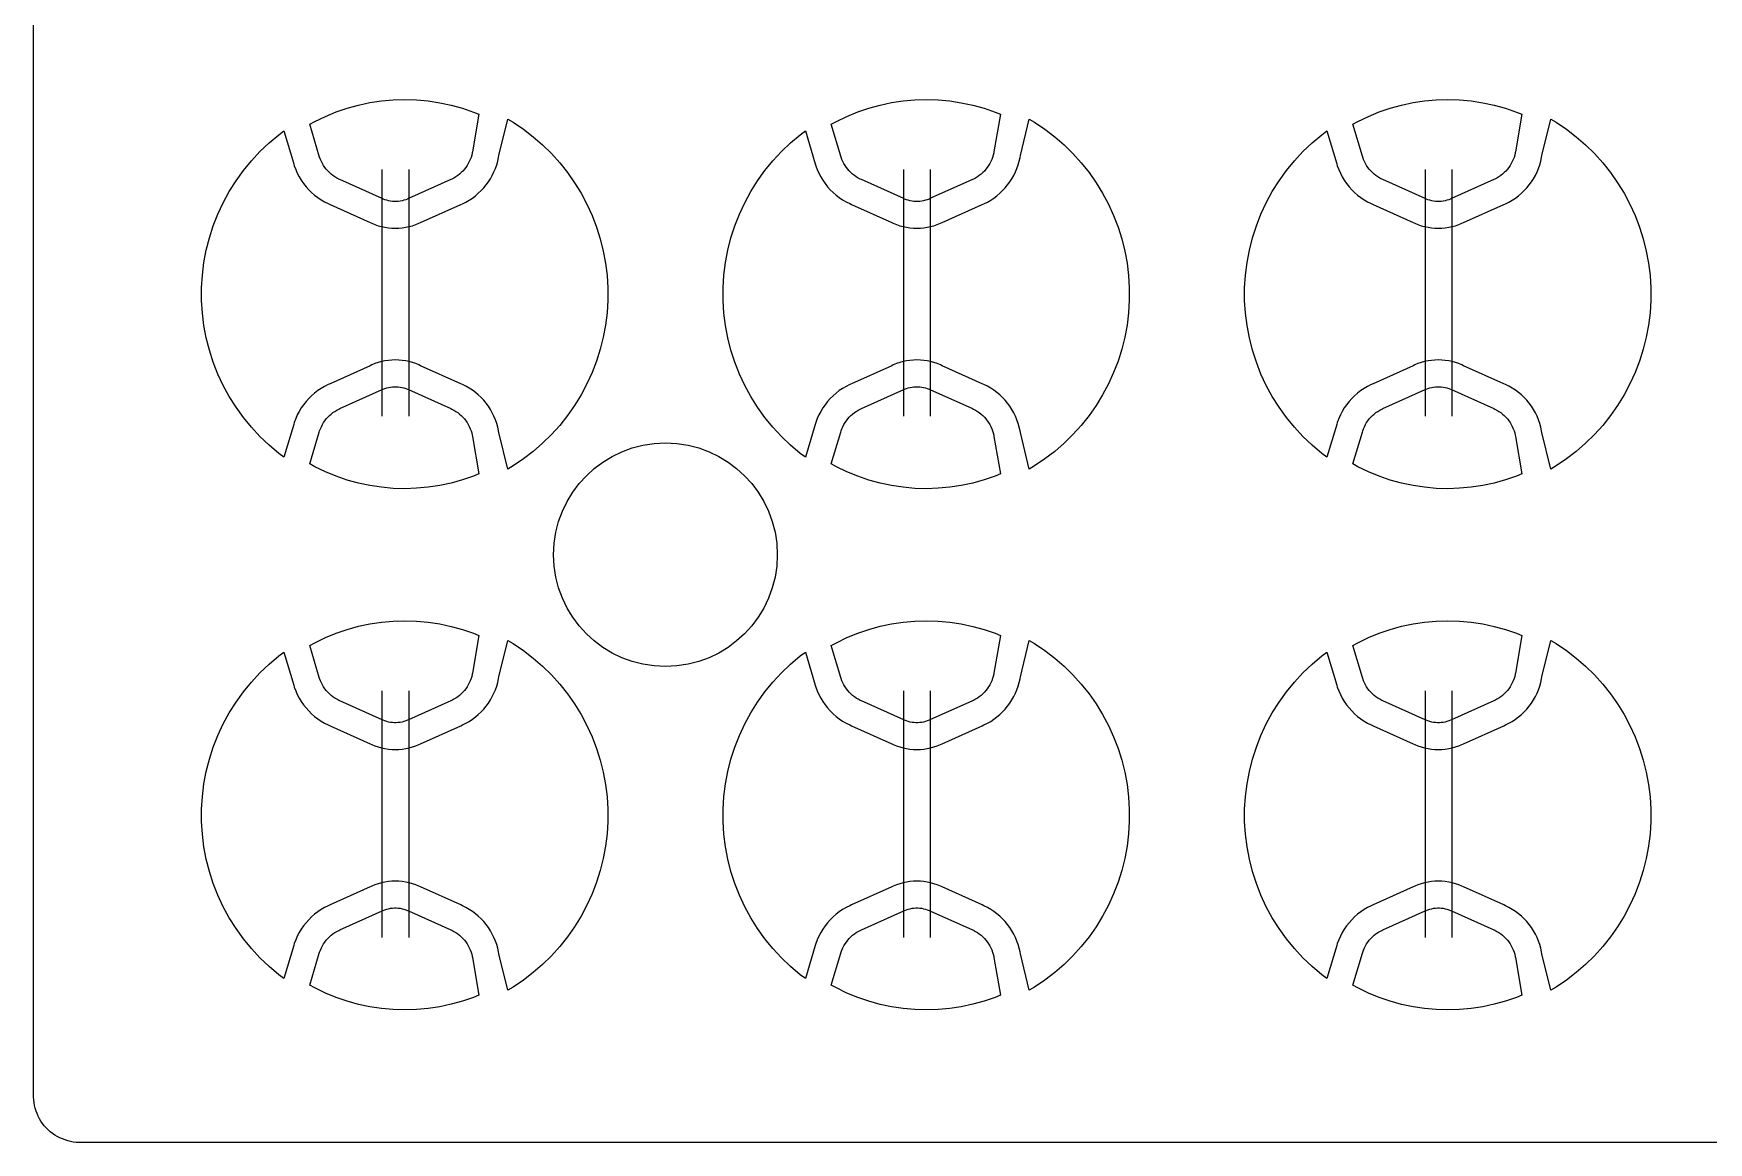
# Model space of a CAD drawing. Extents: x -62630 to 62630, y -41490 to 41490.
# Drawn here: x -62630 to 0, y -41490 to 0 of the extents above; entities that cross this region are included whole.
import ezdxf

# ---------------------------------------------------------------- set-up
doc = ezdxf.new("R2010")
doc.units = 0
doc.layers.add('L0D0_0', color=1, linetype='CONTINUOUS')

msp = doc.modelspace()

# ---------------------------------------------------------------- linework, layer by layer
at = {"layer": 'L0D0_0'}
for points in [[(56862.233, -41490), (-60932.879, -41490), (-61038.445, -41483.614), (-61143.433, -41470.867), (-61247.46, -41451.803), (-61350.145, -41426.493), (-61451.115, -41395.03), (-61550.002, -41357.527), (-61646.443, -41314.122), (-61740.088, -41264.974), (-61830.594, -41210.261), (-61917.632, -41150.183), (-62000.884, -41084.959), (-62080.045, -41014.828), (-62154.828, -40940.045), (-62224.959, -40860.884), (-62290.183, -40777.632), (-62350.261, -40690.594), (-62404.974, -40600.088), (-62454.122, -40506.443), (-62497.527, -40410.002), (-62535.03, -40311.115), (-62566.493, -40210.145), (-62591.803, -40107.46), (-62610.867, -40003.433), (-62623.614, -39898.445), (-62630, -39792.879), (-62630, 39794.996)], [(-49600.001, -5088.9), (-49600.001, -14322.561)], [(-48600.001, -5088.9), (-48600.001, -14322.561)], [(-30100.001, -5088.9), (-30100.001, -14322.561)], [(-29100.001, -5088.9), (-29100.001, -14322.561)], [(-10600.001, -5088.9), (-10600.001, -14322.561)], [(-9600.001, -5088.9), (-9600.001, -14322.561)], [(-49600.001, -24588.9), (-49600.001, -33822.561)], [(-48600.001, -24588.9), (-48600.001, -33822.561)], [(-30100.001, -24588.9), (-30100.001, -33822.561)], [(-29100.001, -24588.9), (-29100.001, -33822.561)], [(-10600.001, -24588.9), (-10600.001, -33822.561)], [(-9600.001, -24588.9), (-9600.001, -33822.561)]]:
    msp.add_lwpolyline(points, dxfattribs=at)
for points in [[(-49136.126, -6284.239), (-49208.243, -6279.876), (-49279.965, -6271.166), (-49351.03, -6258.141), (-49421.179, -6240.848), (-49490.156, -6219.351), (-49557.709, -6193.727), (-49590.65, -6178.899), (-51175.309, -5465.585), (-51214.413, -5447.983), (-51290.323, -5408.064), (-51363.65, -5363.578), (-51434.12, -5314.692), (-51501.47, -5261.59), (-51565.447, -5204.47), (-51625.813, -5143.546), (-51682.341, -5079.044), (-51734.82, -5011.208), (-51783.054, -4940.29), (-51826.862, -4866.557), (-51866.081, -4790.282), (-51900.563, -4711.753), (-51930.18, -4631.263), (-51942.5, -4590.188), (-52300.044, -3398.155), (-52109.209, -3291.497), (-51715.42, -3101.479), (-51310.933, -2935.445), (-50897.209, -2793.993), (-50475.739, -2677.634), (-50048.043, -2586.787), (-49615.665, -2521.78), (-49180.165, -2482.848), (-48743.112, -2470.131), (-48306.084, -2483.675), (-47870.658, -2523.431), (-47438.404, -2589.256), (-47010.881, -2680.912), (-46589.632, -2798.069), (-46176.176, -2940.303), (-45974.09, -3023.703), (-46219.286, -4428.504), (-46226.631, -4470.587), (-46246.42, -4553.702), (-46271.234, -4635.457), (-46300.981, -4715.549), (-46335.551, -4793.682), (-46374.815, -4869.563), (-46418.627, -4942.913), (-46466.825, -5013.458), (-46519.23, -5080.937), (-46575.647, -5145.1), (-46635.867, -5205.707), (-46699.666, -5262.534), (-46766.808, -5315.371), (-46837.043, -5364.02), (-46910.11, -5408.301), (-46985.738, -5448.051), (-47024.693, -5465.585), (-48609.352, -6178.899), (-48642.293, -6193.727), (-48709.846, -6219.351), (-48778.823, -6240.848), (-48848.972, -6258.141), (-48920.037, -6271.166), (-48991.759, -6279.876), (-49063.877, -6284.239)], [(-29636.126, -6284.239), (-29708.243, -6279.876), (-29779.965, -6271.166), (-29851.03, -6258.141), (-29921.179, -6240.848), (-29990.156, -6219.351), (-30057.709, -6193.727), (-30090.65, -6178.899), (-31675.309, -5465.585), (-31714.413, -5447.983), (-31790.323, -5408.064), (-31863.65, -5363.578), (-31934.12, -5314.692), (-32001.47, -5261.59), (-32065.447, -5204.47), (-32125.813, -5143.546), (-32182.341, -5079.044), (-32234.82, -5011.208), (-32283.054, -4940.29), (-32326.862, -4866.557), (-32366.081, -4790.282), (-32400.563, -4711.753), (-32430.18, -4631.263), (-32442.5, -4590.188), (-32800.044, -3398.155), (-32609.209, -3291.497), (-32215.42, -3101.479), (-31810.933, -2935.445), (-31397.209, -2793.993), (-30975.739, -2677.634), (-30548.043, -2586.787), (-30115.665, -2521.78), (-29680.165, -2482.848), (-29243.112, -2470.131), (-28806.084, -2483.675), (-28370.658, -2523.431), (-27938.404, -2589.256), (-27510.881, -2680.912), (-27089.632, -2798.069), (-26676.176, -2940.303), (-26474.09, -3023.703), (-26719.286, -4428.504), (-26726.631, -4470.587), (-26746.42, -4553.702), (-26771.234, -4635.457), (-26800.981, -4715.549), (-26835.551, -4793.682), (-26874.815, -4869.563), (-26918.627, -4942.913), (-26966.825, -5013.458), (-27019.23, -5080.937), (-27075.647, -5145.1), (-27135.867, -5205.707), (-27199.666, -5262.534), (-27266.808, -5315.371), (-27337.043, -5364.02), (-27410.11, -5408.301), (-27485.738, -5448.051), (-27524.693, -5465.585), (-29109.352, -6178.899), (-29142.293, -6193.727), (-29209.846, -6219.351), (-29278.823, -6240.848), (-29348.972, -6258.141), (-29420.037, -6271.166), (-29491.759, -6279.876), (-29563.877, -6284.239)], [(-10136.126, -6284.239), (-10208.243, -6279.876), (-10279.965, -6271.166), (-10351.03, -6258.141), (-10421.179, -6240.848), (-10490.156, -6219.351), (-10557.709, -6193.727), (-10590.65, -6178.899), (-12175.309, -5465.585), (-12214.413, -5447.983), (-12290.323, -5408.064), (-12363.65, -5363.578), (-12434.12, -5314.692), (-12501.47, -5261.59), (-12565.447, -5204.47), (-12625.813, -5143.546), (-12682.341, -5079.044), (-12734.82, -5011.208), (-12783.054, -4940.29), (-12826.862, -4866.557), (-12866.081, -4790.282), (-12900.563, -4711.753), (-12930.18, -4631.263), (-12942.5, -4590.188), (-13300.044, -3398.155), (-13109.209, -3291.497), (-12715.42, -3101.479), (-12310.933, -2935.445), (-11897.209, -2793.993), (-11475.739, -2677.634), (-11048.043, -2586.787), (-10615.665, -2521.78), (-10180.165, -2482.848), (-9743.112, -2470.131), (-9306.084, -2483.675), (-8870.658, -2523.431), (-8438.404, -2589.256), (-8010.881, -2680.912), (-7589.632, -2798.069), (-7176.176, -2940.303), (-6974.09, -3023.703), (-7219.286, -4428.504), (-7226.631, -4470.587), (-7246.42, -4553.702), (-7271.234, -4635.457), (-7300.981, -4715.549), (-7335.551, -4793.682), (-7374.815, -4869.563), (-7418.627, -4942.913), (-7466.825, -5013.458), (-7519.23, -5080.937), (-7575.647, -5145.1), (-7635.867, -5205.707), (-7699.666, -5262.534), (-7766.808, -5315.371), (-7837.043, -5364.02), (-7910.11, -5408.301), (-7985.738, -5448.051), (-8024.693, -5465.585), (-9609.352, -6178.899), (-9642.293, -6193.727), (-9709.846, -6219.351), (-9778.823, -6240.848), (-9848.972, -6258.141), (-9920.037, -6271.166), (-9991.759, -6279.876), (-10063.877, -6284.239)], [(-44897.74, -16293.974), (-45228.671, -14932.455), (-45239.944, -14862.117), (-45270.788, -14723.023), (-45309.821, -14586.003), (-45356.908, -14451.537), (-45411.882, -14320.098), (-45474.55, -14192.148), (-45544.691, -14068.138), (-45622.06, -13948.504), (-45706.383, -13833.666), (-45797.365, -13724.027), (-45894.686, -13619.974), (-45998.003, -13521.872), (-46106.952, -13430.067), (-46221.152, -13344.881), (-46340.2, -13266.613), (-46463.678, -13195.539), (-46591.152, -13131.909), (-46656.662, -13103.927), (-48158.668, -12427.819), (-48217.278, -12400.001), (-48337.578, -12351.383), (-48460.54, -12309.955), (-48585.733, -12275.86), (-48712.721, -12249.218), (-48841.061, -12230.121), (-48970.305, -12218.636), (-49100.001, -12214.803), (-49229.697, -12218.636), (-49358.941, -12230.121), (-49487.281, -12249.218), (-49614.269, -12275.86), (-49739.462, -12309.955), (-49862.424, -12351.383), (-49982.724, -12400.001), (-50041.334, -12427.819), (-51543.34, -13103.927), (-51612.437, -13133.44), (-51746.67, -13200.99), (-51876.418, -13276.798), (-52001.174, -13360.569), (-52120.449, -13451.974), (-52233.777, -13550.657), (-52340.715, -13656.231), (-52440.844, -13768.283), (-52533.773, -13886.375), (-52619.138, -14010.045), (-52696.606, -14138.809), (-52765.873, -14272.164), (-52826.668, -14409.589), (-52878.754, -14550.544), (-52900.341, -14622.513), (-53269.253, -15852.446), (-53459.174, -15711.798), (-53820.789, -15407.425), (-54162.776, -15081.154), (-54483.813, -14734.249), (-54782.657, -14368.052), (-55058.151, -13983.98), (-55309.228, -13583.52), (-55534.918, -13168.223), (-55734.346, -12739.694), (-55906.74, -12299.594), (-56051.433, -11849.626), (-56167.866, -11391.53), (-56255.587, -10927.081), (-56314.257, -10458.076), (-56343.649, -9986.33), (-56343.649, -9513.67), (-56314.257, -9041.924), (-56255.587, -8572.919), (-56167.866, -8108.47), (-56051.433, -7650.374), (-55906.74, -7200.406), (-55734.346, -6760.306), (-55534.918, -6331.777), (-55309.228, -5916.48), (-55058.151, -5516.02), (-54782.657, -5131.948), (-54483.813, -4765.751), (-54162.776, -4418.846), (-53820.789, -4092.575), (-53459.174, -3788.202), (-53269.253, -3647.554), (-52900.341, -4877.487), (-52878.754, -4949.456), (-52826.668, -5090.411), (-52765.873, -5227.836), (-52696.606, -5361.191), (-52619.138, -5489.955), (-52533.773, -5613.625), (-52440.844, -5731.717), (-52340.715, -5843.769), (-52233.777, -5949.343), (-52120.449, -6048.026), (-52001.174, -6139.431), (-51876.418, -6223.202), (-51746.67, -6299.01), (-51612.437, -6366.56), (-51543.34, -6396.073), (-50041.334, -7072.181), (-49982.724, -7099.999), (-49862.424, -7148.617), (-49739.462, -7190.045), (-49614.269, -7224.14), (-49487.281, -7250.782), (-49358.941, -7269.879), (-49229.697, -7281.364), (-49100.001, -7285.197), (-48970.305, -7281.364), (-48841.061, -7269.879), (-48712.721, -7250.782), (-48585.733, -7224.14), (-48460.54, -7190.045), (-48337.578, -7148.617), (-48217.278, -7099.999), (-48158.668, -7072.181), (-46656.662, -6396.073), (-46591.152, -6368.091), (-46463.678, -6304.461), (-46340.2, -6233.387), (-46221.152, -6155.119), (-46106.952, -6069.933), (-45998.003, -5978.128), (-45894.686, -5880.026), (-45797.365, -5775.973), (-45706.383, -5666.334), (-45622.06, -5551.496), (-45544.691, -5431.862), (-45474.55, -5307.852), (-45411.882, -5179.902), (-45356.908, -5048.463), (-45309.821, -4913.997), (-45270.788, -4776.977), (-45239.944, -4637.883), (-45228.671, -4567.545), (-44897.74, -3206.026), (-44697.751, -3323.754), (-44312.896, -3583.197), (-43944.602, -3865.656), (-43594.244, -4170.078), (-43263.129, -4495.326), (-42952.493, -4840.187), (-42663.495, -5203.373), (-42397.215, -5583.529), (-42154.646, -5979.235), (-41936.693, -6389.016), (-41744.171, -6811.341), (-41577.796, -7244.635), (-41438.192, -7687.279), (-41325.877, -8137.623), (-41241.273, -8593.984), (-41184.694, -9054.66), (-41156.351, -9517.931), (-41156.351, -9982.069), (-41184.694, -10445.34), (-41241.273, -10906.016), (-41325.877, -11362.377), (-41438.192, -11812.721), (-41577.796, -12255.365), (-41744.171, -12688.659), (-41936.693, -13110.984), (-42154.646, -13520.765), (-42397.215, -13916.471), (-42663.495, -14296.627), (-42952.493, -14659.813), (-43263.129, -15004.674), (-43594.244, -15329.922), (-43944.602, -15634.344), (-44312.896, -15916.803), (-44697.751, -16176.246)], [(-25397.74, -16293.974), (-25728.671, -14932.455), (-25739.944, -14862.117), (-25770.788, -14723.023), (-25809.821, -14586.003), (-25856.908, -14451.537), (-25911.882, -14320.098), (-25974.55, -14192.148), (-26044.691, -14068.138), (-26122.06, -13948.504), (-26206.383, -13833.666), (-26297.365, -13724.027), (-26394.686, -13619.974), (-26498.003, -13521.872), (-26606.952, -13430.067), (-26721.152, -13344.881), (-26840.2, -13266.613), (-26963.678, -13195.539), (-27091.152, -13131.909), (-27156.662, -13103.927), (-28658.668, -12427.819), (-28717.278, -12400.001), (-28837.578, -12351.383), (-28960.54, -12309.955), (-29085.733, -12275.86), (-29212.721, -12249.218), (-29341.061, -12230.121), (-29470.305, -12218.636), (-29600.001, -12214.803), (-29729.697, -12218.636), (-29858.941, -12230.121), (-29987.281, -12249.218), (-30114.269, -12275.86), (-30239.462, -12309.955), (-30362.424, -12351.383), (-30482.724, -12400.001), (-30541.334, -12427.819), (-32043.34, -13103.927), (-32112.437, -13133.44), (-32246.67, -13200.99), (-32376.418, -13276.798), (-32501.174, -13360.569), (-32620.449, -13451.974), (-32733.777, -13550.657), (-32840.715, -13656.231), (-32940.844, -13768.283), (-33033.773, -13886.375), (-33119.138, -14010.045), (-33196.606, -14138.809), (-33265.873, -14272.164), (-33326.668, -14409.589), (-33378.754, -14550.544), (-33400.341, -14622.513), (-33769.253, -15852.446), (-33959.174, -15711.798), (-34320.789, -15407.425), (-34662.776, -15081.154), (-34983.813, -14734.249), (-35282.657, -14368.052), (-35558.151, -13983.98), (-35809.228, -13583.52), (-36034.918, -13168.223), (-36234.346, -12739.694), (-36406.74, -12299.594), (-36551.433, -11849.626), (-36667.866, -11391.53), (-36755.587, -10927.081), (-36814.257, -10458.076), (-36843.649, -9986.33), (-36843.649, -9513.67), (-36814.257, -9041.924), (-36755.587, -8572.919), (-36667.866, -8108.47), (-36551.433, -7650.374), (-36406.74, -7200.406), (-36234.346, -6760.306), (-36034.918, -6331.777), (-35809.228, -5916.48), (-35558.151, -5516.02), (-35282.657, -5131.948), (-34983.813, -4765.751), (-34662.776, -4418.846), (-34320.789, -4092.575), (-33959.174, -3788.202), (-33769.253, -3647.554), (-33400.341, -4877.487), (-33378.754, -4949.456), (-33326.668, -5090.411), (-33265.873, -5227.836), (-33196.606, -5361.191), (-33119.138, -5489.955), (-33033.773, -5613.625), (-32940.844, -5731.717), (-32840.715, -5843.769), (-32733.777, -5949.343), (-32620.449, -6048.026), (-32501.174, -6139.431), (-32376.418, -6223.202), (-32246.67, -6299.01), (-32112.437, -6366.56), (-32043.34, -6396.073), (-30541.334, -7072.181), (-30482.724, -7099.999), (-30362.424, -7148.617), (-30239.462, -7190.045), (-30114.269, -7224.14), (-29987.281, -7250.782), (-29858.941, -7269.879), (-29729.697, -7281.364), (-29600.001, -7285.197), (-29470.305, -7281.364), (-29341.061, -7269.879), (-29212.721, -7250.782), (-29085.733, -7224.14), (-28960.54, -7190.045), (-28837.578, -7148.617), (-28717.278, -7099.999), (-28658.668, -7072.181), (-27156.662, -6396.073), (-27091.152, -6368.091), (-26963.678, -6304.461), (-26840.2, -6233.387), (-26721.152, -6155.119), (-26606.952, -6069.933), (-26498.003, -5978.128), (-26394.686, -5880.026), (-26297.365, -5775.973), (-26206.383, -5666.334), (-26122.06, -5551.496), (-26044.691, -5431.862), (-25974.55, -5307.852), (-25911.882, -5179.902), (-25856.908, -5048.463), (-25809.821, -4913.997), (-25770.788, -4776.977), (-25739.944, -4637.883), (-25728.671, -4567.545), (-25397.74, -3206.026), (-25197.751, -3323.754), (-24812.896, -3583.197), (-24444.602, -3865.656), (-24094.244, -4170.078), (-23763.129, -4495.326), (-23452.493, -4840.187), (-23163.495, -5203.373), (-22897.215, -5583.529), (-22654.646, -5979.235), (-22436.693, -6389.016), (-22244.171, -6811.341), (-22077.796, -7244.635), (-21938.192, -7687.279), (-21825.877, -8137.623), (-21741.273, -8593.984), (-21684.694, -9054.66), (-21656.351, -9517.931), (-21656.351, -9982.069), (-21684.694, -10445.34), (-21741.273, -10906.016), (-21825.877, -11362.377), (-21938.192, -11812.721), (-22077.796, -12255.365), (-22244.171, -12688.659), (-22436.693, -13110.984), (-22654.646, -13520.765), (-22897.215, -13916.471), (-23163.495, -14296.627), (-23452.493, -14659.813), (-23763.129, -15004.674), (-24094.244, -15329.922), (-24444.602, -15634.344), (-24812.896, -15916.803), (-25197.751, -16176.246)], [(-5897.74, -16293.974), (-6228.671, -14932.455), (-6239.944, -14862.117), (-6270.788, -14723.023), (-6309.821, -14586.003), (-6356.908, -14451.537), (-6411.882, -14320.098), (-6474.55, -14192.148), (-6544.691, -14068.138), (-6622.06, -13948.504), (-6706.383, -13833.666), (-6797.365, -13724.027), (-6894.686, -13619.974), (-6998.003, -13521.872), (-7106.952, -13430.067), (-7221.152, -13344.881), (-7340.2, -13266.613), (-7463.678, -13195.539), (-7591.152, -13131.909), (-7656.662, -13103.927), (-9158.668, -12427.819), (-9217.278, -12400.001), (-9337.578, -12351.383), (-9460.54, -12309.955), (-9585.733, -12275.86), (-9712.721, -12249.218), (-9841.061, -12230.121), (-9970.305, -12218.636), (-10100.001, -12214.803), (-10229.697, -12218.636), (-10358.941, -12230.121), (-10487.281, -12249.218), (-10614.269, -12275.86), (-10739.462, -12309.955), (-10862.424, -12351.383), (-10982.724, -12400.001), (-11041.334, -12427.819), (-12543.34, -13103.927), (-12612.437, -13133.44), (-12746.67, -13200.99), (-12876.418, -13276.798), (-13001.174, -13360.569), (-13120.449, -13451.974), (-13233.777, -13550.657), (-13340.715, -13656.231), (-13440.844, -13768.283), (-13533.773, -13886.375), (-13619.138, -14010.045), (-13696.606, -14138.809), (-13765.873, -14272.164), (-13826.668, -14409.589), (-13878.754, -14550.544), (-13900.341, -14622.513), (-14269.253, -15852.446), (-14459.174, -15711.798), (-14820.789, -15407.425), (-15162.776, -15081.154), (-15483.813, -14734.249), (-15782.657, -14368.052), (-16058.151, -13983.98), (-16309.228, -13583.52), (-16534.918, -13168.223), (-16734.346, -12739.694), (-16906.74, -12299.594), (-17051.433, -11849.626), (-17167.866, -11391.53), (-17255.587, -10927.081), (-17314.257, -10458.076), (-17343.649, -9986.33), (-17343.649, -9513.67), (-17314.257, -9041.924), (-17255.587, -8572.919), (-17167.866, -8108.47), (-17051.433, -7650.374), (-16906.74, -7200.406), (-16734.346, -6760.306), (-16534.918, -6331.777), (-16309.228, -5916.48), (-16058.151, -5516.02), (-15782.657, -5131.948), (-15483.813, -4765.751), (-15162.776, -4418.846), (-14820.789, -4092.575), (-14459.174, -3788.202), (-14269.253, -3647.554), (-13900.341, -4877.487), (-13878.754, -4949.456), (-13826.668, -5090.411), (-13765.873, -5227.836), (-13696.606, -5361.191), (-13619.138, -5489.955), (-13533.773, -5613.625), (-13440.844, -5731.717), (-13340.715, -5843.769), (-13233.777, -5949.343), (-13120.449, -6048.026), (-13001.174, -6139.431), (-12876.418, -6223.202), (-12746.67, -6299.01), (-12612.437, -6366.56), (-12543.34, -6396.073), (-11041.334, -7072.181), (-10982.724, -7099.999), (-10862.424, -7148.617), (-10739.462, -7190.045), (-10614.269, -7224.14), (-10487.281, -7250.782), (-10358.941, -7269.879), (-10229.697, -7281.364), (-10100.001, -7285.197), (-9970.305, -7281.364), (-9841.061, -7269.879), (-9712.721, -7250.782), (-9585.733, -7224.14), (-9460.54, -7190.045), (-9337.578, -7148.617), (-9217.278, -7099.999), (-9158.668, -7072.181), (-7656.662, -6396.073), (-7591.152, -6368.091), (-7463.678, -6304.461), (-7340.2, -6233.387), (-7221.152, -6155.119), (-7106.952, -6069.933), (-6998.003, -5978.128), (-6894.686, -5880.026), (-6797.365, -5775.973), (-6706.383, -5666.334), (-6622.06, -5551.496), (-6544.691, -5431.862), (-6474.55, -5307.852), (-6411.882, -5179.902), (-6356.908, -5048.463), (-6309.821, -4913.997), (-6270.788, -4776.977), (-6239.944, -4637.883), (-6228.671, -4567.545), (-5897.74, -3206.026), (-5697.751, -3323.754), (-5312.896, -3583.197), (-4944.602, -3865.656), (-4594.244, -4170.078), (-4263.129, -4495.326), (-3952.493, -4840.187), (-3663.495, -5203.373), (-3397.215, -5583.529), (-3154.646, -5979.235), (-2936.693, -6389.016), (-2744.171, -6811.341), (-2577.796, -7244.635), (-2438.192, -7687.279), (-2325.877, -8137.623), (-2241.273, -8593.984), (-2184.694, -9054.66), (-2156.351, -9517.931), (-2156.351, -9982.069), (-2184.694, -10445.34), (-2241.273, -10906.016), (-2325.877, -11362.377), (-2438.192, -11812.721), (-2577.796, -12255.365), (-2744.171, -12688.659), (-2936.693, -13110.984), (-3154.646, -13520.765), (-3397.215, -13916.471), (-3663.495, -14296.627), (-3952.493, -14659.813), (-4263.129, -15004.674), (-4594.244, -15329.922), (-4944.602, -15634.344), (-5312.896, -15916.803), (-5697.751, -16176.246)], [(-48743.112, -17029.869), (-49180.165, -17017.152), (-49615.665, -16978.22), (-50048.043, -16913.213), (-50475.739, -16822.366), (-50897.209, -16706.007), (-51310.933, -16564.555), (-51715.42, -16398.521), (-52109.209, -16208.503), (-52300.044, -16101.845), (-51942.5, -14909.812), (-51930.18, -14868.737), (-51900.563, -14788.247), (-51866.081, -14709.718), (-51826.862, -14633.443), (-51783.054, -14559.71), (-51734.82, -14488.792), (-51682.341, -14420.956), (-51625.813, -14356.454), (-51565.447, -14295.53), (-51501.47, -14238.41), (-51434.12, -14185.308), (-51363.65, -14136.422), (-51290.323, -14091.936), (-51214.413, -14052.017), (-51175.309, -14034.415), (-49590.65, -13321.101), (-49557.709, -13306.273), (-49490.156, -13280.649), (-49421.179, -13259.152), (-49351.03, -13241.859), (-49279.965, -13228.834), (-49208.243, -13220.124), (-49136.126, -13215.761), (-49063.877, -13215.761), (-48991.759, -13220.124), (-48920.037, -13228.834), (-48848.972, -13241.859), (-48778.823, -13259.152), (-48709.846, -13280.649), (-48642.293, -13306.273), (-48609.352, -13321.101), (-47024.693, -14034.415), (-46985.738, -14051.949), (-46910.11, -14091.699), (-46837.043, -14135.98), (-46766.808, -14184.629), (-46699.666, -14237.466), (-46635.867, -14294.293), (-46575.647, -14354.9), (-46519.23, -14419.063), (-46466.825, -14486.542), (-46418.627, -14557.087), (-46374.815, -14630.437), (-46335.551, -14706.318), (-46300.981, -14784.451), (-46271.234, -14864.543), (-46246.42, -14946.298), (-46226.631, -15029.413), (-46219.286, -15071.496), (-45974.09, -16476.297), (-46176.176, -16559.697), (-46589.632, -16701.931), (-47010.881, -16819.088), (-47438.404, -16910.744), (-47870.658, -16976.569), (-48306.084, -17016.325)], [(-29243.112, -17029.869), (-29680.165, -17017.152), (-30115.665, -16978.22), (-30548.043, -16913.213), (-30975.739, -16822.366), (-31397.209, -16706.007), (-31810.933, -16564.555), (-32215.42, -16398.521), (-32609.209, -16208.503), (-32800.044, -16101.845), (-32442.5, -14909.812), (-32430.18, -14868.737), (-32400.563, -14788.247), (-32366.081, -14709.718), (-32326.862, -14633.443), (-32283.054, -14559.71), (-32234.82, -14488.792), (-32182.341, -14420.956), (-32125.813, -14356.454), (-32065.447, -14295.53), (-32001.47, -14238.41), (-31934.12, -14185.308), (-31863.65, -14136.422), (-31790.323, -14091.936), (-31714.413, -14052.017), (-31675.309, -14034.415), (-30090.65, -13321.101), (-30057.709, -13306.273), (-29990.156, -13280.649), (-29921.179, -13259.152), (-29851.03, -13241.859), (-29779.965, -13228.834), (-29708.243, -13220.124), (-29636.126, -13215.761), (-29563.877, -13215.761), (-29491.759, -13220.124), (-29420.037, -13228.834), (-29348.972, -13241.859), (-29278.823, -13259.152), (-29209.846, -13280.649), (-29142.293, -13306.273), (-29109.352, -13321.101), (-27524.693, -14034.415), (-27485.738, -14051.949), (-27410.11, -14091.699), (-27337.043, -14135.98), (-27266.808, -14184.629), (-27199.666, -14237.466), (-27135.867, -14294.293), (-27075.647, -14354.9), (-27019.23, -14419.063), (-26966.825, -14486.542), (-26918.627, -14557.087), (-26874.815, -14630.437), (-26835.551, -14706.318), (-26800.981, -14784.451), (-26771.234, -14864.543), (-26746.42, -14946.298), (-26726.631, -15029.413), (-26719.286, -15071.496), (-26474.09, -16476.297), (-26676.176, -16559.697), (-27089.632, -16701.931), (-27510.881, -16819.088), (-27938.404, -16910.744), (-28370.658, -16976.569), (-28806.084, -17016.325)], [(-9743.112, -17029.869), (-10180.165, -17017.152), (-10615.665, -16978.22), (-11048.043, -16913.213), (-11475.739, -16822.366), (-11897.209, -16706.007), (-12310.933, -16564.555), (-12715.42, -16398.521), (-13109.209, -16208.503), (-13300.044, -16101.845), (-12942.5, -14909.812), (-12930.18, -14868.737), (-12900.563, -14788.247), (-12866.081, -14709.718), (-12826.862, -14633.443), (-12783.054, -14559.71), (-12734.82, -14488.792), (-12682.341, -14420.956), (-12625.813, -14356.454), (-12565.447, -14295.53), (-12501.47, -14238.41), (-12434.12, -14185.308), (-12363.65, -14136.422), (-12290.323, -14091.936), (-12214.413, -14052.017), (-12175.309, -14034.415), (-10590.65, -13321.101), (-10557.709, -13306.273), (-10490.156, -13280.649), (-10421.179, -13259.152), (-10351.03, -13241.859), (-10279.965, -13228.834), (-10208.243, -13220.124), (-10136.126, -13215.761), (-10063.877, -13215.761), (-9991.759, -13220.124), (-9920.037, -13228.834), (-9848.972, -13241.859), (-9778.823, -13259.152), (-9709.846, -13280.649), (-9642.293, -13306.273), (-9609.352, -13321.101), (-8024.693, -14034.415), (-7985.738, -14051.949), (-7910.11, -14091.699), (-7837.043, -14135.98), (-7766.808, -14184.629), (-7699.666, -14237.466), (-7635.867, -14294.293), (-7575.647, -14354.9), (-7519.23, -14419.063), (-7466.825, -14486.542), (-7418.627, -14557.087), (-7374.815, -14630.437), (-7335.551, -14706.318), (-7300.981, -14784.451), (-7271.234, -14864.543), (-7246.42, -14946.298), (-7226.631, -15029.413), (-7219.286, -15071.496), (-6974.09, -16476.297), (-7176.176, -16559.697), (-7589.632, -16701.931), (-8010.881, -16819.088), (-8438.404, -16910.744), (-8870.658, -16976.569), (-9306.084, -17016.325)], [(-49136.126, -25784.239), (-49208.243, -25779.876), (-49279.965, -25771.166), (-49351.03, -25758.141), (-49421.179, -25740.848), (-49490.156, -25719.351), (-49557.709, -25693.727), (-49590.65, -25678.899), (-51175.309, -24965.585), (-51214.413, -24947.983), (-51290.323, -24908.064), (-51363.65, -24863.578), (-51434.12, -24814.692), (-51501.47, -24761.59), (-51565.447, -24704.47), (-51625.813, -24643.546), (-51682.341, -24579.044), (-51734.82, -24511.208), (-51783.054, -24440.29), (-51826.862, -24366.557), (-51866.081, -24290.282), (-51900.563, -24211.753), (-51930.18, -24131.263), (-51942.5, -24090.188), (-52300.044, -22898.155), (-52109.209, -22791.497), (-51715.42, -22601.479), (-51310.933, -22435.445), (-50897.209, -22293.993), (-50475.739, -22177.634), (-50048.043, -22086.787), (-49615.665, -22021.78), (-49180.165, -21982.848), (-48743.112, -21970.131), (-48306.084, -21983.675), (-47870.658, -22023.431), (-47438.404, -22089.256), (-47010.881, -22180.912), (-46589.632, -22298.069), (-46176.176, -22440.303), (-45974.09, -22523.703), (-46219.286, -23928.504), (-46226.631, -23970.587), (-46246.42, -24053.702), (-46271.234, -24135.457), (-46300.981, -24215.549), (-46335.551, -24293.682), (-46374.815, -24369.563), (-46418.627, -24442.913), (-46466.825, -24513.458), (-46519.23, -24580.937), (-46575.647, -24645.1), (-46635.867, -24705.707), (-46699.666, -24762.534), (-46766.808, -24815.371), (-46837.043, -24864.02), (-46910.11, -24908.301), (-46985.738, -24948.051), (-47024.693, -24965.585), (-48609.352, -25678.899), (-48642.293, -25693.727), (-48709.846, -25719.351), (-48778.823, -25740.848), (-48848.972, -25758.141), (-48920.037, -25771.166), (-48991.759, -25779.876), (-49063.877, -25784.239)], [(-29636.126, -25784.239), (-29708.243, -25779.876), (-29779.965, -25771.166), (-29851.03, -25758.141), (-29921.179, -25740.848), (-29990.156, -25719.351), (-30057.709, -25693.727), (-30090.65, -25678.899), (-31675.309, -24965.585), (-31714.413, -24947.983), (-31790.323, -24908.064), (-31863.65, -24863.578), (-31934.12, -24814.692), (-32001.47, -24761.59), (-32065.447, -24704.47), (-32125.813, -24643.546), (-32182.341, -24579.044), (-32234.82, -24511.208), (-32283.054, -24440.29), (-32326.862, -24366.557), (-32366.081, -24290.282), (-32400.563, -24211.753), (-32430.18, -24131.263), (-32442.5, -24090.188), (-32800.044, -22898.155), (-32609.209, -22791.497), (-32215.42, -22601.479), (-31810.933, -22435.445), (-31397.209, -22293.993), (-30975.739, -22177.634), (-30548.043, -22086.787), (-30115.665, -22021.78), (-29680.165, -21982.848), (-29243.112, -21970.131), (-28806.084, -21983.675), (-28370.658, -22023.431), (-27938.404, -22089.256), (-27510.881, -22180.912), (-27089.632, -22298.069), (-26676.176, -22440.303), (-26474.09, -22523.703), (-26719.286, -23928.504), (-26726.631, -23970.587), (-26746.42, -24053.702), (-26771.234, -24135.457), (-26800.981, -24215.549), (-26835.551, -24293.682), (-26874.815, -24369.563), (-26918.627, -24442.913), (-26966.825, -24513.458), (-27019.23, -24580.937), (-27075.647, -24645.1), (-27135.867, -24705.707), (-27199.666, -24762.534), (-27266.808, -24815.371), (-27337.043, -24864.02), (-27410.11, -24908.301), (-27485.738, -24948.051), (-27524.693, -24965.585), (-29109.352, -25678.899), (-29142.293, -25693.727), (-29209.846, -25719.351), (-29278.823, -25740.848), (-29348.972, -25758.141), (-29420.037, -25771.166), (-29491.759, -25779.876), (-29563.877, -25784.239)], [(-10136.126, -25784.239), (-10208.243, -25779.876), (-10279.965, -25771.166), (-10351.03, -25758.141), (-10421.179, -25740.848), (-10490.156, -25719.351), (-10557.709, -25693.727), (-10590.65, -25678.899), (-12175.309, -24965.585), (-12214.413, -24947.983), (-12290.323, -24908.064), (-12363.65, -24863.578), (-12434.12, -24814.692), (-12501.47, -24761.59), (-12565.447, -24704.47), (-12625.813, -24643.546), (-12682.341, -24579.044), (-12734.82, -24511.208), (-12783.054, -24440.29), (-12826.862, -24366.557), (-12866.081, -24290.282), (-12900.563, -24211.753), (-12930.18, -24131.263), (-12942.5, -24090.188), (-13300.044, -22898.155), (-13109.209, -22791.497), (-12715.42, -22601.479), (-12310.933, -22435.445), (-11897.209, -22293.993), (-11475.739, -22177.634), (-11048.043, -22086.787), (-10615.665, -22021.78), (-10180.165, -21982.848), (-9743.112, -21970.131), (-9306.084, -21983.675), (-8870.658, -22023.431), (-8438.404, -22089.256), (-8010.881, -22180.912), (-7589.632, -22298.069), (-7176.176, -22440.303), (-6974.09, -22523.703), (-7219.286, -23928.504), (-7226.631, -23970.587), (-7246.42, -24053.702), (-7271.234, -24135.457), (-7300.981, -24215.549), (-7335.551, -24293.682), (-7374.815, -24369.563), (-7418.627, -24442.913), (-7466.825, -24513.458), (-7519.23, -24580.937), (-7575.647, -24645.1), (-7635.867, -24705.707), (-7699.666, -24762.534), (-7766.808, -24815.371), (-7837.043, -24864.02), (-7910.11, -24908.301), (-7985.738, -24948.051), (-8024.693, -24965.585), (-9609.352, -25678.899), (-9642.293, -25693.727), (-9709.846, -25719.351), (-9778.823, -25740.848), (-9848.972, -25758.141), (-9920.037, -25771.166), (-9991.759, -25779.876), (-10063.877, -25784.239)], [(-44897.74, -35793.974), (-45228.671, -34432.455), (-45239.944, -34362.117), (-45270.788, -34223.023), (-45309.821, -34086.003), (-45356.908, -33951.537), (-45411.882, -33820.098), (-45474.55, -33692.148), (-45544.691, -33568.138), (-45622.06, -33448.504), (-45706.383, -33333.666), (-45797.365, -33224.027), (-45894.686, -33119.974), (-45998.003, -33021.872), (-46106.952, -32930.067), (-46221.152, -32844.881), (-46340.2, -32766.613), (-46463.678, -32695.539), (-46591.152, -32631.909), (-46656.662, -32603.927), (-48158.668, -31927.819), (-48217.278, -31900.001), (-48337.578, -31851.383), (-48460.54, -31809.955), (-48585.733, -31775.86), (-48712.721, -31749.218), (-48841.061, -31730.121), (-48970.305, -31718.636), (-49100.001, -31714.803), (-49229.697, -31718.636), (-49358.941, -31730.121), (-49487.281, -31749.218), (-49614.269, -31775.86), (-49739.462, -31809.955), (-49862.424, -31851.383), (-49982.724, -31900.001), (-50041.334, -31927.819), (-51543.34, -32603.927), (-51612.437, -32633.44), (-51746.67, -32700.99), (-51876.418, -32776.798), (-52001.174, -32860.569), (-52120.449, -32951.974), (-52233.777, -33050.657), (-52340.715, -33156.231), (-52440.844, -33268.283), (-52533.773, -33386.375), (-52619.138, -33510.045), (-52696.606, -33638.809), (-52765.873, -33772.164), (-52826.668, -33909.589), (-52878.754, -34050.544), (-52900.341, -34122.513), (-53269.253, -35352.446), (-53459.174, -35211.798), (-53820.789, -34907.425), (-54162.776, -34581.154), (-54483.813, -34234.249), (-54782.657, -33868.052), (-55058.151, -33483.98), (-55309.228, -33083.52), (-55534.918, -32668.223), (-55734.346, -32239.694), (-55906.74, -31799.594), (-56051.433, -31349.626), (-56167.866, -30891.53), (-56255.587, -30427.081), (-56314.257, -29958.076), (-56343.649, -29486.33), (-56343.649, -29013.67), (-56314.257, -28541.924), (-56255.587, -28072.919), (-56167.866, -27608.47), (-56051.433, -27150.374), (-55906.74, -26700.406), (-55734.346, -26260.306), (-55534.918, -25831.777), (-55309.228, -25416.48), (-55058.151, -25016.02), (-54782.657, -24631.948), (-54483.813, -24265.751), (-54162.776, -23918.846), (-53820.789, -23592.575), (-53459.174, -23288.202), (-53269.253, -23147.554), (-52900.341, -24377.487), (-52878.754, -24449.456), (-52826.668, -24590.411), (-52765.873, -24727.836), (-52696.606, -24861.191), (-52619.138, -24989.955), (-52533.773, -25113.625), (-52440.844, -25231.717), (-52340.715, -25343.769), (-52233.777, -25449.343), (-52120.449, -25548.026), (-52001.174, -25639.431), (-51876.418, -25723.202), (-51746.67, -25799.01), (-51612.437, -25866.56), (-51543.34, -25896.073), (-50041.334, -26572.181), (-49982.724, -26599.999), (-49862.424, -26648.617), (-49739.462, -26690.045), (-49614.269, -26724.14), (-49487.281, -26750.782), (-49358.941, -26769.879), (-49229.697, -26781.364), (-49100.001, -26785.197), (-48970.305, -26781.364), (-48841.061, -26769.879), (-48712.721, -26750.782), (-48585.733, -26724.14), (-48460.54, -26690.045), (-48337.578, -26648.617), (-48217.278, -26599.999), (-48158.668, -26572.181), (-46656.662, -25896.073), (-46591.152, -25868.091), (-46463.678, -25804.461), (-46340.2, -25733.387), (-46221.152, -25655.119), (-46106.952, -25569.933), (-45998.003, -25478.128), (-45894.686, -25380.026), (-45797.365, -25275.973), (-45706.383, -25166.334), (-45622.06, -25051.496), (-45544.691, -24931.862), (-45474.55, -24807.852), (-45411.882, -24679.902), (-45356.908, -24548.463), (-45309.821, -24413.997), (-45270.788, -24276.977), (-45239.944, -24137.883), (-45228.671, -24067.545), (-44897.74, -22706.026), (-44697.751, -22823.754), (-44312.896, -23083.197), (-43944.602, -23365.656), (-43594.244, -23670.078), (-43263.129, -23995.326), (-42952.493, -24340.187), (-42663.495, -24703.373), (-42397.215, -25083.529), (-42154.646, -25479.235), (-41936.693, -25889.016), (-41744.171, -26311.341), (-41577.796, -26744.635), (-41438.192, -27187.279), (-41325.877, -27637.623), (-41241.273, -28093.984), (-41184.694, -28554.66), (-41156.351, -29017.931), (-41156.351, -29482.069), (-41184.694, -29945.34), (-41241.273, -30406.016), (-41325.877, -30862.377), (-41438.192, -31312.721), (-41577.796, -31755.365), (-41744.171, -32188.659), (-41936.693, -32610.984), (-42154.646, -33020.765), (-42397.215, -33416.471), (-42663.495, -33796.627), (-42952.493, -34159.813), (-43263.129, -34504.674), (-43594.244, -34829.922), (-43944.602, -35134.344), (-44312.896, -35416.803), (-44697.751, -35676.246)], [(-25397.74, -35793.974), (-25728.671, -34432.455), (-25739.944, -34362.117), (-25770.788, -34223.023), (-25809.821, -34086.003), (-25856.908, -33951.537), (-25911.882, -33820.098), (-25974.55, -33692.148), (-26044.691, -33568.138), (-26122.06, -33448.504), (-26206.383, -33333.666), (-26297.365, -33224.027), (-26394.686, -33119.974), (-26498.003, -33021.872), (-26606.952, -32930.067), (-26721.152, -32844.881), (-26840.2, -32766.613), (-26963.678, -32695.539), (-27091.152, -32631.909), (-27156.662, -32603.927), (-28658.668, -31927.819), (-28717.278, -31900.001), (-28837.578, -31851.383), (-28960.54, -31809.955), (-29085.733, -31775.86), (-29212.721, -31749.218), (-29341.061, -31730.121), (-29470.305, -31718.636), (-29600.001, -31714.803), (-29729.697, -31718.636), (-29858.941, -31730.121), (-29987.281, -31749.218), (-30114.269, -31775.86), (-30239.462, -31809.955), (-30362.424, -31851.383), (-30482.724, -31900.001), (-30541.334, -31927.819), (-32043.34, -32603.927), (-32112.437, -32633.44), (-32246.67, -32700.99), (-32376.418, -32776.798), (-32501.174, -32860.569), (-32620.449, -32951.974), (-32733.777, -33050.657), (-32840.715, -33156.231), (-32940.844, -33268.283), (-33033.773, -33386.375), (-33119.138, -33510.045), (-33196.606, -33638.809), (-33265.873, -33772.164), (-33326.668, -33909.589), (-33378.754, -34050.544), (-33400.341, -34122.513), (-33769.253, -35352.446), (-33959.174, -35211.798), (-34320.789, -34907.425), (-34662.776, -34581.154), (-34983.813, -34234.249), (-35282.657, -33868.052), (-35558.151, -33483.98), (-35809.228, -33083.52), (-36034.918, -32668.223), (-36234.346, -32239.694), (-36406.74, -31799.594), (-36551.433, -31349.626), (-36667.866, -30891.53), (-36755.587, -30427.081), (-36814.257, -29958.076), (-36843.649, -29486.33), (-36843.649, -29013.67), (-36814.257, -28541.924), (-36755.587, -28072.919), (-36667.866, -27608.47), (-36551.433, -27150.374), (-36406.74, -26700.406), (-36234.346, -26260.306), (-36034.918, -25831.777), (-35809.228, -25416.48), (-35558.151, -25016.02), (-35282.657, -24631.948), (-34983.813, -24265.751), (-34662.776, -23918.846), (-34320.789, -23592.575), (-33959.174, -23288.202), (-33769.253, -23147.554), (-33400.341, -24377.487), (-33378.754, -24449.456), (-33326.668, -24590.411), (-33265.873, -24727.836), (-33196.606, -24861.191), (-33119.138, -24989.955), (-33033.773, -25113.625), (-32940.844, -25231.717), (-32840.715, -25343.769), (-32733.777, -25449.343), (-32620.449, -25548.026), (-32501.174, -25639.431), (-32376.418, -25723.202), (-32246.67, -25799.01), (-32112.437, -25866.56), (-32043.34, -25896.073), (-30541.334, -26572.181), (-30482.724, -26599.999), (-30362.424, -26648.617), (-30239.462, -26690.045), (-30114.269, -26724.14), (-29987.281, -26750.782), (-29858.941, -26769.879), (-29729.697, -26781.364), (-29600.001, -26785.197), (-29470.305, -26781.364), (-29341.061, -26769.879), (-29212.721, -26750.782), (-29085.733, -26724.14), (-28960.54, -26690.045), (-28837.578, -26648.617), (-28717.278, -26599.999), (-28658.668, -26572.181), (-27156.662, -25896.073), (-27091.152, -25868.091), (-26963.678, -25804.461), (-26840.2, -25733.387), (-26721.152, -25655.119), (-26606.952, -25569.933), (-26498.003, -25478.128), (-26394.686, -25380.026), (-26297.365, -25275.973), (-26206.383, -25166.334), (-26122.06, -25051.496), (-26044.691, -24931.862), (-25974.55, -24807.852), (-25911.882, -24679.902), (-25856.908, -24548.463), (-25809.821, -24413.997), (-25770.788, -24276.977), (-25739.944, -24137.883), (-25728.671, -24067.545), (-25397.74, -22706.026), (-25197.751, -22823.754), (-24812.896, -23083.197), (-24444.602, -23365.656), (-24094.244, -23670.078), (-23763.129, -23995.326), (-23452.493, -24340.187), (-23163.495, -24703.373), (-22897.215, -25083.529), (-22654.646, -25479.235), (-22436.693, -25889.016), (-22244.171, -26311.341), (-22077.796, -26744.635), (-21938.192, -27187.279), (-21825.877, -27637.623), (-21741.273, -28093.984), (-21684.694, -28554.66), (-21656.351, -29017.931), (-21656.351, -29482.069), (-21684.694, -29945.34), (-21741.273, -30406.016), (-21825.877, -30862.377), (-21938.192, -31312.721), (-22077.796, -31755.365), (-22244.171, -32188.659), (-22436.693, -32610.984), (-22654.646, -33020.765), (-22897.215, -33416.471), (-23163.495, -33796.627), (-23452.493, -34159.813), (-23763.129, -34504.674), (-24094.244, -34829.922), (-24444.602, -35134.344), (-24812.896, -35416.803), (-25197.751, -35676.246)], [(-5897.74, -35793.974), (-6228.671, -34432.455), (-6239.944, -34362.117), (-6270.788, -34223.023), (-6309.821, -34086.003), (-6356.908, -33951.537), (-6411.882, -33820.098), (-6474.55, -33692.148), (-6544.691, -33568.138), (-6622.06, -33448.504), (-6706.383, -33333.666), (-6797.365, -33224.027), (-6894.686, -33119.974), (-6998.003, -33021.872), (-7106.952, -32930.067), (-7221.152, -32844.881), (-7340.2, -32766.613), (-7463.678, -32695.539), (-7591.152, -32631.909), (-7656.662, -32603.927), (-9158.668, -31927.819), (-9217.278, -31900.001), (-9337.578, -31851.383), (-9460.54, -31809.955), (-9585.733, -31775.86), (-9712.721, -31749.218), (-9841.061, -31730.121), (-9970.305, -31718.636), (-10100.001, -31714.803), (-10229.697, -31718.636), (-10358.941, -31730.121), (-10487.281, -31749.218), (-10614.269, -31775.86), (-10739.462, -31809.955), (-10862.424, -31851.383), (-10982.724, -31900.001), (-11041.334, -31927.819), (-12543.34, -32603.927), (-12612.437, -32633.44), (-12746.67, -32700.99), (-12876.418, -32776.798), (-13001.174, -32860.569), (-13120.449, -32951.974), (-13233.777, -33050.657), (-13340.715, -33156.231), (-13440.844, -33268.283), (-13533.773, -33386.375), (-13619.138, -33510.045), (-13696.606, -33638.809), (-13765.873, -33772.164), (-13826.668, -33909.589), (-13878.754, -34050.544), (-13900.341, -34122.513), (-14269.253, -35352.446), (-14459.174, -35211.798), (-14820.789, -34907.425), (-15162.776, -34581.154), (-15483.813, -34234.249), (-15782.657, -33868.052), (-16058.151, -33483.98), (-16309.228, -33083.52), (-16534.918, -32668.223), (-16734.346, -32239.694), (-16906.74, -31799.594), (-17051.433, -31349.626), (-17167.866, -30891.53), (-17255.587, -30427.081), (-17314.257, -29958.076), (-17343.649, -29486.33), (-17343.649, -29013.67), (-17314.257, -28541.924), (-17255.587, -28072.919), (-17167.866, -27608.47), (-17051.433, -27150.374), (-16906.74, -26700.406), (-16734.346, -26260.306), (-16534.918, -25831.777), (-16309.228, -25416.48), (-16058.151, -25016.02), (-15782.657, -24631.948), (-15483.813, -24265.751), (-15162.776, -23918.846), (-14820.789, -23592.575), (-14459.174, -23288.202), (-14269.253, -23147.554), (-13900.341, -24377.487), (-13878.754, -24449.456), (-13826.668, -24590.411), (-13765.873, -24727.836), (-13696.606, -24861.191), (-13619.138, -24989.955), (-13533.773, -25113.625), (-13440.844, -25231.717), (-13340.715, -25343.769), (-13233.777, -25449.343), (-13120.449, -25548.026), (-13001.174, -25639.431), (-12876.418, -25723.202), (-12746.67, -25799.01), (-12612.437, -25866.56), (-12543.34, -25896.073), (-11041.334, -26572.181), (-10982.724, -26599.999), (-10862.424, -26648.617), (-10739.462, -26690.045), (-10614.269, -26724.14), (-10487.281, -26750.782), (-10358.941, -26769.879), (-10229.697, -26781.364), (-10100.001, -26785.197), (-9970.305, -26781.364), (-9841.061, -26769.879), (-9712.721, -26750.782), (-9585.733, -26724.14), (-9460.54, -26690.045), (-9337.578, -26648.617), (-9217.278, -26599.999), (-9158.668, -26572.181), (-7656.662, -25896.073), (-7591.152, -25868.091), (-7463.678, -25804.461), (-7340.2, -25733.387), (-7221.152, -25655.119), (-7106.952, -25569.933), (-6998.003, -25478.128), (-6894.686, -25380.026), (-6797.365, -25275.973), (-6706.383, -25166.334), (-6622.06, -25051.496), (-6544.691, -24931.862), (-6474.55, -24807.852), (-6411.882, -24679.902), (-6356.908, -24548.463), (-6309.821, -24413.997), (-6270.788, -24276.977), (-6239.944, -24137.883), (-6228.671, -24067.545), (-5897.74, -22706.026), (-5697.751, -22823.754), (-5312.896, -23083.197), (-4944.602, -23365.656), (-4594.244, -23670.078), (-4263.129, -23995.326), (-3952.493, -24340.187), (-3663.495, -24703.373), (-3397.215, -25083.529), (-3154.646, -25479.235), (-2936.693, -25889.016), (-2744.171, -26311.341), (-2577.796, -26744.635), (-2438.192, -27187.279), (-2325.877, -27637.623), (-2241.273, -28093.984), (-2184.694, -28554.66), (-2156.351, -29017.931), (-2156.351, -29482.069), (-2184.694, -29945.34), (-2241.273, -30406.016), (-2325.877, -30862.377), (-2438.192, -31312.721), (-2577.796, -31755.365), (-2744.171, -32188.659), (-2936.693, -32610.984), (-3154.646, -33020.765), (-3397.215, -33416.471), (-3663.495, -33796.627), (-3952.493, -34159.813), (-4263.129, -34504.674), (-4594.244, -34829.922), (-4944.602, -35134.344), (-5312.896, -35416.803), (-5697.751, -35676.246)], [(-48743.112, -36529.869), (-49180.165, -36517.152), (-49615.665, -36478.22), (-50048.043, -36413.213), (-50475.739, -36322.366), (-50897.209, -36206.007), (-51310.933, -36064.555), (-51715.42, -35898.521), (-52109.209, -35708.503), (-52300.044, -35601.845), (-51942.5, -34409.812), (-51930.18, -34368.737), (-51900.563, -34288.247), (-51866.081, -34209.718), (-51826.862, -34133.443), (-51783.054, -34059.71), (-51734.82, -33988.792), (-51682.341, -33920.956), (-51625.813, -33856.454), (-51565.447, -33795.53), (-51501.47, -33738.41), (-51434.12, -33685.308), (-51363.65, -33636.422), (-51290.323, -33591.936), (-51214.413, -33552.017), (-51175.309, -33534.415), (-49590.65, -32821.101), (-49557.709, -32806.273), (-49490.156, -32780.649), (-49421.179, -32759.152), (-49351.03, -32741.859), (-49279.965, -32728.834), (-49208.243, -32720.124), (-49136.126, -32715.761), (-49063.877, -32715.761), (-48991.759, -32720.124), (-48920.037, -32728.834), (-48848.972, -32741.859), (-48778.823, -32759.152), (-48709.846, -32780.649), (-48642.293, -32806.273), (-48609.352, -32821.101), (-47024.693, -33534.415), (-46985.738, -33551.949), (-46910.11, -33591.699), (-46837.043, -33635.98), (-46766.808, -33684.629), (-46699.666, -33737.466), (-46635.867, -33794.293), (-46575.647, -33854.9), (-46519.23, -33919.063), (-46466.825, -33986.542), (-46418.627, -34057.087), (-46374.815, -34130.437), (-46335.551, -34206.318), (-46300.981, -34284.451), (-46271.234, -34364.543), (-46246.42, -34446.298), (-46226.631, -34529.413), (-46219.286, -34571.496), (-45974.09, -35976.297), (-46176.176, -36059.697), (-46589.632, -36201.931), (-47010.881, -36319.088), (-47438.404, -36410.744), (-47870.658, -36476.569), (-48306.084, -36516.325)], [(-29243.112, -36529.869), (-29680.165, -36517.152), (-30115.665, -36478.22), (-30548.043, -36413.213), (-30975.739, -36322.366), (-31397.209, -36206.007), (-31810.933, -36064.555), (-32215.42, -35898.521), (-32609.209, -35708.503), (-32800.044, -35601.845), (-32442.5, -34409.812), (-32430.18, -34368.737), (-32400.563, -34288.247), (-32366.081, -34209.718), (-32326.862, -34133.443), (-32283.054, -34059.71), (-32234.82, -33988.792), (-32182.341, -33920.956), (-32125.813, -33856.454), (-32065.447, -33795.53), (-32001.47, -33738.41), (-31934.12, -33685.308), (-31863.65, -33636.422), (-31790.323, -33591.936), (-31714.413, -33552.017), (-31675.309, -33534.415), (-30090.65, -32821.101), (-30057.709, -32806.273), (-29990.156, -32780.649), (-29921.179, -32759.152), (-29851.03, -32741.859), (-29779.965, -32728.834), (-29708.243, -32720.124), (-29636.126, -32715.761), (-29563.877, -32715.761), (-29491.759, -32720.124), (-29420.037, -32728.834), (-29348.972, -32741.859), (-29278.823, -32759.152), (-29209.846, -32780.649), (-29142.293, -32806.273), (-29109.352, -32821.101), (-27524.693, -33534.415), (-27485.738, -33551.949), (-27410.11, -33591.699), (-27337.043, -33635.98), (-27266.808, -33684.629), (-27199.666, -33737.466), (-27135.867, -33794.293), (-27075.647, -33854.9), (-27019.23, -33919.063), (-26966.825, -33986.542), (-26918.627, -34057.087), (-26874.815, -34130.437), (-26835.551, -34206.318), (-26800.981, -34284.451), (-26771.234, -34364.543), (-26746.42, -34446.298), (-26726.631, -34529.413), (-26719.286, -34571.496), (-26474.09, -35976.297), (-26676.176, -36059.697), (-27089.632, -36201.931), (-27510.881, -36319.088), (-27938.404, -36410.744), (-28370.658, -36476.569), (-28806.084, -36516.325)], [(-9743.112, -36529.869), (-10180.165, -36517.152), (-10615.665, -36478.22), (-11048.043, -36413.213), (-11475.739, -36322.366), (-11897.209, -36206.007), (-12310.933, -36064.555), (-12715.42, -35898.521), (-13109.209, -35708.503), (-13300.044, -35601.845), (-12942.5, -34409.812), (-12930.18, -34368.737), (-12900.563, -34288.247), (-12866.081, -34209.718), (-12826.862, -34133.443), (-12783.054, -34059.71), (-12734.82, -33988.792), (-12682.341, -33920.956), (-12625.813, -33856.454), (-12565.447, -33795.53), (-12501.47, -33738.41), (-12434.12, -33685.308), (-12363.65, -33636.422), (-12290.323, -33591.936), (-12214.413, -33552.017), (-12175.309, -33534.415), (-10590.65, -32821.101), (-10557.709, -32806.273), (-10490.156, -32780.649), (-10421.179, -32759.152), (-10351.03, -32741.859), (-10279.965, -32728.834), (-10208.243, -32720.124), (-10136.126, -32715.761), (-10063.877, -32715.761), (-9991.759, -32720.124), (-9920.037, -32728.834), (-9848.972, -32741.859), (-9778.823, -32759.152), (-9709.846, -32780.649), (-9642.293, -32806.273), (-9609.352, -32821.101), (-8024.693, -33534.415), (-7985.738, -33551.949), (-7910.11, -33591.699), (-7837.043, -33635.98), (-7766.808, -33684.629), (-7699.666, -33737.466), (-7635.867, -33794.293), (-7575.647, -33854.9), (-7519.23, -33919.063), (-7466.825, -33986.542), (-7418.627, -34057.087), (-7374.815, -34130.437), (-7335.551, -34206.318), (-7300.981, -34284.451), (-7271.234, -34364.543), (-7246.42, -34446.298), (-7226.631, -34529.413), (-7219.286, -34571.496), (-6974.09, -35976.297), (-7176.176, -36059.697), (-7589.632, -36201.931), (-8010.881, -36319.088), (-8438.404, -36410.744), (-8870.658, -36476.569), (-9306.084, -36516.325)]]:
    msp.add_lwpolyline(points, close=True, dxfattribs=at)
msp.add_circle((-39000, -19500), 4182.231, dxfattribs=at)

doc.saveas('drawing.dxf')
